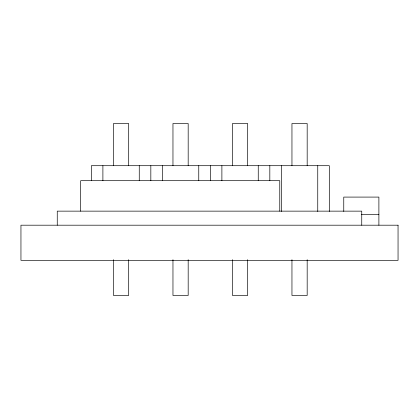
<?xml version="1.0" encoding="UTF-8"?>
<svg xmlns="http://www.w3.org/2000/svg" width="419" height="419" viewBox="0 0 419 419"><rect width="100%" height="100%" fill="white"/><g stroke="black" fill="none" stroke-linecap="round" stroke-linejoin="round"><path stroke-width="0.63" d="M361.325 214.654L378.891 214.654M378.891 225.192L378.891 197.087L343.758 197.087L343.758 211.401M361.744 225.192L361.744 211.139L57.256 211.139L57.256 225.192M329.313 211.464L329.313 165.699L91.332 165.699L91.332 180.736M317.749 165.699L317.749 211.464M307.179 165.699L307.179 123.542L291.954 123.542L291.954 165.699M307.179 259.675L307.179 295.458L291.954 295.458L291.954 259.675M281.379 165.699L281.379 211.464M279.766 211.139L279.766 180.689L80.678 180.689L80.678 211.139M269.82 165.699L269.82 180.736M258.256 165.699L258.256 180.736M247.687 165.699L247.687 123.542L232.461 123.542L232.461 165.699M247.687 259.675L247.687 295.458L232.461 295.458L232.461 259.675M221.887 165.699L221.887 180.736M210.322 165.699L210.322 180.736M198.758 165.699L198.758 180.736M188.183 165.699L188.183 123.542L172.963 123.542L172.963 165.699M188.183 259.675L188.183 295.458L172.963 295.458L172.963 259.675M162.389 165.699L162.389 180.736M150.83 165.699L150.83 180.736M139.265 165.699L139.265 180.736M128.691 165.699L128.691 123.542L113.47 123.542L113.47 165.699M128.691 259.675L128.691 295.458L113.47 295.458L113.47 259.675M102.896 165.699L102.896 180.736M398.05 225.192L20.95 225.192L20.95 260.325L398.05 260.325L398.05 225.192"/></g></svg>
